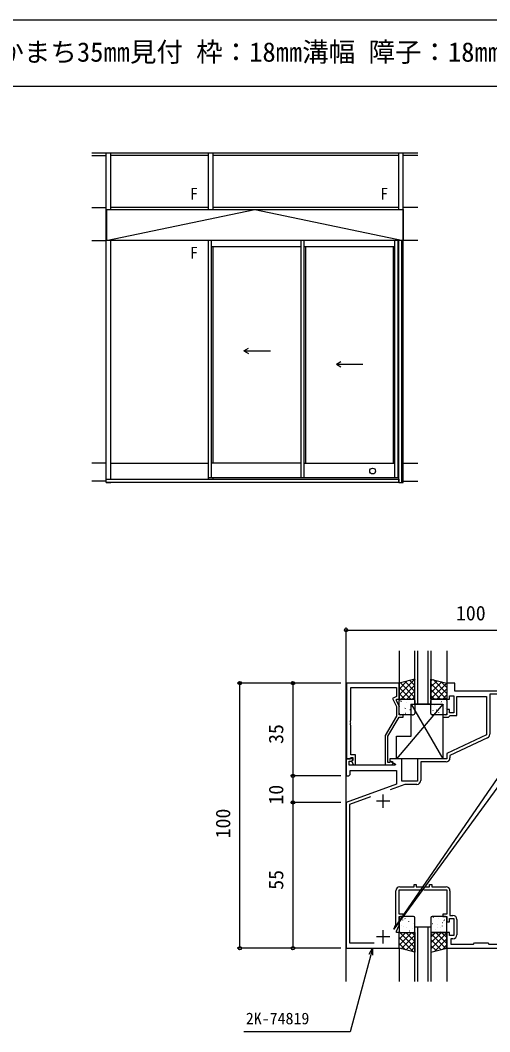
# Model space of a CAD drawing. Units: millimetres, scale not verified. Extents: x -437 to 438, y -681 to 679.
# Drawn here: x -6.6 to 170.5, y 262.5 to 644 of the extents above; entities that cross this region are included whole.
import ezdxf
from ezdxf.enums import TextEntityAlignment as Align

# ---------------------------------------------------------------- set-up
doc = ezdxf.new("R2010")
doc.units = ezdxf.units.MM
doc.header["$LTSCALE"] = 4
for name, color, linetype in [('0-1_USER1', 3, 'Continuous'), ('0-2_YKK_11', 7, 'Continuous'), ('0-4_YKK_12', 2, 'Continuous'), ('0-5_YKK_13', 4, 'Continuous'), ('0-6_YKK_A1', 4, 'Continuous'), ('0-7_YKK_D', 6, 'Continuous'), ('0-8_YKK_ZWAK', 7, 'Continuous')]:
    doc.layers.add(name, color=color, linetype=linetype)
doc.styles.add('ＭＳ ゴシック', font='')
doc.styles.get('ＭＳ ゴシック').set_extended_font_data('MS Gothic')

msp = doc.modelspace()

# ---------------------------------------------------------------- linework, layer by layer
at = {"layer": '0-2_YKK_11'}
for p, q in [((130.3, 347), (130.3, 352)), ((132.8, 349.5), (127.8, 349.5)), ((158.1, 304.9), (158.1, 299.1)), ((132.8, 298.3), (127.8, 298.3)), ((130.3, 295.8), (130.3, 300.8)), ((154.3, 294), (216.3, 294))]:
    msp.add_line(p, q, dxfattribs=at)
for points in [[(116.5, 394), (116.5, 365.5), (117.83, 365.5), (118.13, 365.8), (118.33, 366), (118.9, 366), (118.9, 365.074), (118.326, 364.5), (119.077, 363.2), (119.9, 363.2), (119.9, 367), (118.13, 367), (118.13, 378.042), (118.01, 378.225), (118.01, 378.775), (118.13, 378.958), (118.13, 379.042), (118.01, 379.225), (118.01, 379.775), (118.13, 379.958), (118.13, 392.37), (135.3, 392.37), (135.3, 389), (133.88, 388.18), (135.3, 385.134), (135.3, 381.468), (131.1, 374.193), (131.1, 363.2), (133.5, 363.2)], [(133.001, 364.133), (132.752, 364), (132.1, 364), (132.1, 373.925), (136.3, 381.2), (137.8, 381.2), (137.8, 382), (136.3, 382), (136.3, 385.355), (135.3, 387.5), (135.3, 388), (136.3, 388), (136.3, 394), (116.5, 394)], [(214.8, 391), (157.3, 391), (157.3, 394), (154.3, 394), (154.3, 388), (155.3, 388), (155.3, 389.2), (156.9, 389.2), (156.9, 382.8), (155.3, 382.8), (155.3, 384), (154.3, 384), (154.3, 382), (152.8, 382), (152.8, 381.2), (155, 381.2), (155.3, 381.5), (155.6, 381.8), (158.1, 381.8), (158.1, 389), (169.3, 389), (169.3, 374.495), (154.3, 367.5), (154.3, 365.5), (143.3, 365.5), (143.3, 357), (137.3, 357), (137.3, 365.5), (132.8, 365.5), (132.8, 364.7), (134.965, 363.45), (134.844, 363), (117.5, 363), (117.5, 364.5), (118.324, 364.5)], [(195.269, 295.2), (199, 295.2), (199.8, 296), (215, 296), (215, 389.8), (205.6, 389.8), (204.8, 389), (199.8, 389), (199, 389.8), (134.328, 301.255), (195.269, 389.8)], [(187.331, 389.8), (170.5, 389.8), (170.5, 374.686)], [(169.634, 373.326), (155.5, 366.736), (155.5, 365.8)], [(118.324, 364.5), (118.936, 365.112), (118.776, 365.5), (116.3, 365.5), (116.3, 359), (117.3, 359), (117.8, 359.5), (117.8, 361), (135.3, 361), (135.3, 355.915), (116.3, 349), (116.3, 294), (136.3, 294), (136.3, 300), (135.3, 300), (135.3, 300.5), (136.3, 302.645), (136.3, 306), (137.8, 306), (137.8, 306.8), (136.3, 306.8), (136.3, 316), (144.842, 316), (145.025, 316.12), (145.575, 316.12), (145.758, 316), (154.3, 316), (154.3, 306.8), (152.8, 306.8), (152.8, 306), (154.3, 306), (154.3, 304), (155.3, 304), (155.3, 305.2), (156.9, 305.2), (156.9, 298.8), (155.3, 298.8), (155.3, 300), (154.3, 300), (154.3, 294)], [(154, 364.3), (144.5, 364.3), (144.5, 357.3)], [(143, 355.8), (138.491, 355.8), (132.954, 353.785)], [(125.512, 351.076), (117.6, 348.196), (117.6, 296), (126.901, 296)], [(136.6, 317.2), (142, 317.2), (142, 318), (142.8, 318), (142.8, 317.2), (147.8, 317.2), (147.8, 318), (148.6, 318), (148.6, 317.2), (154, 317.2)], [(134.328, 301.255), (135.1, 302.911), (135.1, 315.7)], [(155.5, 315.7), (155.5, 306.4), (156.6, 306.4)], [(156.6, 297.6), (155.8, 297.6), (155.8, 295.6), (164.4, 295.6), (164.8, 296), (169.8, 296), (170.2, 295.6), (187.616, 295.6)]]:
    msp.add_lwpolyline(points, dxfattribs=at)
for centre, radius, start, end in [((169, 374.686), 1.5, 294.99999, 359.99999), ((133.5, 363.8), 0.6, 270.00003, 146.25104), ((154, 365.8), 1.5, 270.00001, 359.99999), ((143, 357.3), 1.5, 270.00001, 359.99999), ((136.6, 315.7), 1.5, 90.00001, 179.99999), ((154, 315.7), 1.5, 0.00001, 89.99999), ((156.6, 304.9), 1.5, 0.00001, 89.99999), ((156.6, 299.1), 1.5, 270.00001, 359.99999)]:
    msp.add_arc(centre, radius, start, end, dxfattribs=at)
at = {"layer": '0-4_YKK_12'}
for p, q in [((116.3, 281.413), (116.3, 406.15)), ((136.3, 406.15), (136.3, 394)), ((142.3, 386), (142.3, 406.15)), ((143.3, 406.15), (143.3, 386)), ((147.3, 386), (147.3, 406.15)), ((148.3, 406.15), (148.3, 386)), ((154.3, 406.15), (154.3, 394)), ((148.3, 386), (142.3, 386)), ((148.3, 302), (142.3, 302)), ((142.3, 281.413), (142.3, 302)), ((143.3, 302), (143.3, 281.413)), ((147.3, 281.413), (147.3, 302)), ((148.3, 302), (148.3, 281.413)), ((136.3, 294), (136.3, 281.413)), ((154.3, 294), (154.3, 281.413))]:
    msp.add_line(p, q, dxfattribs=at)
at = {"layer": '0-5_YKK_13'}
for p, q in [((136.3, 389.515), (142.281, 395.495)), ((136.3, 391.76), (139.287, 394.747)), ((136.804, 394.126), (142.3, 388.63)), ((137.031, 388), (142.3, 393.269)), ((138.6, 394.575), (142.3, 390.875)), ((140.396, 395.024), (142.3, 393.12)), ((142.192, 395.473), (142.3, 395.365)), ((148.3, 394.779), (148.877, 395.356)), ((148.3, 392.534), (150.673, 394.907)), ((148.3, 390.289), (152.469, 394.458)), ((148.3, 388.044), (154.265, 394.009)), ((148.3, 393.855), (154.155, 388)), ((149.1, 395.3), (154.3, 390.1)), ((152.093, 394.552), (154.3, 392.345)), ((136.3, 392.384), (140.684, 388)), ((136.3, 390.139), (138.439, 388)), ((139.276, 388), (142.3, 391.024)), ((148.3, 391.61), (151.91, 388)), ((148.3, 389.365), (149.665, 388)), ((150.501, 388), (154.3, 391.799)), ((152.746, 388), (154.3, 389.554)), ((152.8, 386), (135.3, 365.5)), ((136.3, 382.5), (136.3, 387.5)), ((136.439, 386.46), (136.447, 386.453)), ((136.758, 387.34), (136.782, 387.297)), ((136.8, 388), (141.3, 388)), ((137.078, 387.216), (137.166, 387.169)), ((138.949, 386.697), (138.973, 386.654)), ((140.627, 386.304), (140.634, 386.297)), ((140.8, 386), (152.8, 365.5)), ((140.839, 386.106), (140.863, 386.062)), ((141.521, 388), (142.3, 388.779)), ((142.3, 387.5), (142.3, 382.5)), ((148.3, 382.5), (148.3, 387.5)), ((148.8, 388), (153.8, 388)), ((149.002, 385.993), (149.009, 385.986)), ((149.736, 385.662), (149.76, 385.618)), ((150.169, 387.739), (150.193, 387.695)), ((151.86, 386.795), (151.948, 386.749)), ((152.36, 387.096), (152.384, 387.052)), ((153.189, 385.837), (153.197, 385.83)), ((154.25, 386.504), (154.274, 386.46)), ((154.3, 387.5), (154.3, 382.5)), ((136.325, 385.264), (136.349, 385.22)), ((136.624, 382.699), (136.631, 382.692)), ((141.3, 382), (136.8, 382)), ((137.783, 382.596), (137.807, 382.552)), ((138.215, 384.673), (138.239, 384.629)), ((138.644, 384.485), (138.651, 384.478)), ((138.732, 382.647), (138.82, 382.6)), ((139.673, 382.005), (139.675, 382)), ((140.407, 384.03), (140.431, 383.986)), ((140.812, 382.543), (140.819, 382.536)), ((142.297, 383.438), (142.3, 383.432)), ((153.8, 382), (148.8, 382)), ((149.002, 383.637), (149.026, 383.593)), ((149.187, 382.232), (149.194, 382.225)), ((150.335, 383.906), (150.423, 383.859)), ((151.194, 382.994), (151.218, 382.95)), ((151.206, 384.018), (151.214, 384.011)), ((151.626, 385.071), (151.65, 385.027)), ((153.084, 382.403), (153.108, 382.359)), ((153.374, 382.076), (153.381, 382.069)), ((153.818, 384.428), (153.842, 384.384)), ((136.3, 305.5), (136.3, 300.5)), ((141.8, 306), (136.8, 306)), ((142.3, 300.5), (142.3, 305.5)), ((148.3, 305.5), (148.3, 300.5)), ((153.8, 306), (148.8, 306)), ((149.146, 305.666), (149.17, 305.622)), ((150.142, 305.876), (150.149, 305.869)), ((154.3, 300.5), (154.3, 305.5)), ((137.193, 302.6), (137.217, 302.556)), ((137.625, 304.677), (137.649, 304.633)), ((138.062, 302.315), (138.069, 302.308)), ((138.502, 305.172), (138.59, 305.126)), ((139.083, 302.009), (139.107, 301.965)), ((139.817, 304.034), (139.841, 303.99)), ((140.045, 304.134), (140.052, 304.128)), ((141.707, 303.442), (141.731, 303.398)), ((142.25, 302.159), (142.257, 302.153)), ((148.412, 303.641), (148.436, 303.598)), ((148.42, 303.823), (148.427, 303.816)), ((148.908, 303.369), (148.996, 303.322)), ((150.604, 302.998), (150.627, 302.955)), ((150.625, 301.848), (150.632, 301.841)), ((151.036, 305.075), (151.06, 305.031)), ((151.759, 301.862), (151.847, 301.816)), ((152.493, 302.407), (152.517, 302.363)), ((152.607, 303.667), (152.615, 303.661)), ((153.227, 304.432), (153.251, 304.388)), ((153.284, 304.752), (153.372, 304.705)), ((136.3, 299.712), (136.588, 300)), ((136.3, 297.467), (138.833, 300)), ((136.3, 295.222), (141.078, 300)), ((136.3, 298.092), (141.756, 292.636)), ((136.459, 300.575), (136.483, 300.532)), ((136.637, 300), (142.3, 294.337)), ((136.8, 300), (141.8, 300)), ((137.119, 293.795), (142.3, 298.977)), ((138.882, 300), (142.3, 296.582)), ((140.156, 300.603), (140.244, 300.557)), ((140.23, 300.373), (140.237, 300.367)), ((141.127, 300), (142.3, 298.827)), ((141.274, 301.366), (141.298, 301.322)), ((148.3, 298.242), (150.058, 300)), ((148.3, 295.997), (152.303, 300)), ((148.3, 293.751), (154.3, 299.751)), ((148.3, 299.562), (153.95, 293.912)), ((148.605, 300.062), (148.612, 300.055)), ((148.8, 300), (153.8, 300)), ((149.869, 300.974), (149.893, 300.93)), ((150.107, 300), (154.3, 295.807)), ((152.061, 300.331), (152.085, 300.287)), ((152.352, 300), (154.3, 298.052)), ((136.3, 295.847), (138.762, 293.384)), ((138.915, 293.346), (142.3, 296.732)), ((140.711, 292.897), (142.3, 294.487)), ((148.3, 297.317), (152.154, 293.463)), ((148.3, 295.072), (150.358, 293.014)), ((149.625, 292.831), (154.3, 297.506)), ((152.618, 293.58), (154.3, 295.261)), ((148.3, 292.827), (148.562, 292.565))]:
    msp.add_line(p, q, dxfattribs=at)
for points in [[(142.3, 395.5), (136.3, 394), (136.3, 388), (142.3, 388)], [(148.3, 395.5), (154.3, 394), (154.3, 388), (148.3, 388)], [(140.8, 386), (152.8, 386), (152.8, 365.5), (135.3, 365.5), (135.3, 374), (140.8, 374)], [(142.3, 292.5), (136.3, 294), (136.3, 300), (142.3, 300)], [(148.3, 292.5), (154.3, 294), (154.3, 300), (148.3, 300)]]:
    msp.add_lwpolyline(points, close=True, dxfattribs=at)
for centre, radius, start, end in [((136.8, 387.5), 0.5, 90, 180), ((141.356, 386.861), 1.14, 34.07499, 92.79491), ((148.8, 387.5), 0.5, 90, 180), ((153.8, 387.5), 0.5, 0, 90), ((136.8, 382.5), 0.5, 180, 270), ((141.356, 383.139), 1.14, 267.20509, 325.92501), ((148.8, 382.5), 0.5, 180, 270), ((153.8, 382.5), 0.5, 270, 0), ((136.8, 305.5), 0.5, 90, 180), ((141.8, 305.5), 0.5, 0, 90), ((148.8, 305.5), 0.5, 90, 180), ((153.8, 305.5), 0.5, 0, 90), ((136.8, 300.5), 0.5, 180, 270), ((141.8, 300.5), 0.5, 270, 0), ((148.8, 300.5), 0.5, 180, 270), ((153.8, 300.5), 0.5, 270, 0)]:
    msp.add_arc(centre, radius, start, end, dxfattribs=at)
at = {"layer": '0-6_YKK_A1'}
for p, q in [((20.469, 594), (143.335, 594)), ((20.469, 592.95), (25.902, 592.95)), ((64.402, 592.95), (27.652, 592.95)), ((64.402, 572.675), (64.402, 594)), ((66.152, 572.675), (66.152, 594)), ((136.152, 592.95), (66.152, 592.95)), ((143.335, 592.95), (137.902, 592.95)), ((20.469, 573.425), (25.902, 573.425)), ((25.902, 560.925), (25.902, 573.425)), ((25.902, 572.675), (137.902, 572.675)), ((26.007, 572.675), (26.007, 560.925)), ((64.402, 573.425), (27.652, 573.425)), ((136.152, 573.425), (66.152, 573.425)), ((137.797, 572.675), (137.797, 560.925)), ((137.902, 560.925), (137.902, 573.425)), ((143.335, 573.425), (137.902, 573.425)), ((20.469, 560.925), (25.902, 560.925)), ((137.902, 560.925), (25.902, 560.925)), ((64.402, 470.925), (64.402, 560.925)), ((65.552, 471.425), (65.552, 560.925)), ((100.552, 471.425), (100.552, 560.925)), ((134.752, 471.425), (134.752, 560.925)), ((135.902, 471.425), (135.902, 560.925)), ((136.152, 469.675), (136.152, 560.925)), ((137.402, 469.675), (137.402, 560.925)), ((143.335, 560.925), (137.902, 560.925)), ((65.552, 558.675), (99.402, 558.675)), ((66.152, 476.925), (66.152, 558.675)), ((100.552, 558.675), (134.752, 558.675)), ((101.152, 476.925), (101.152, 558.675)), ((134.152, 476.925), (134.152, 558.675)), ((77.777, 519.3), (79.509, 520.3)), ((77.777, 519.3), (87.777, 519.3)), ((77.777, 519.3), (79.509, 518.3)), ((112.652, 514.3), (114.384, 515.3)), ((112.652, 514.3), (122.652, 514.3)), ((112.652, 514.3), (114.384, 513.3)), ((25.902, 476.925), (20.469, 476.925)), ((27.652, 476.925), (64.402, 476.925)), ((99.402, 476.925), (65.552, 476.925)), ((100.552, 476.925), (134.752, 476.925)), ((137.902, 476.925), (143.335, 476.925)), ((25.902, 470.175), (20.469, 470.175)), ((25.902, 469.675), (27.652, 469.675)), ((135.902, 471.425), (64.402, 471.425)), ((66.152, 470.925), (66.152, 471.425)), ((136.152, 469.675), (137.902, 469.675)), ((137.902, 470.175), (143.335, 470.175))]:
    msp.add_line(p, q, dxfattribs=at)
for points in [[(25.902, 469.675), (25.902, 475.3), (25.902, 560.925), (25.902, 570.45), (25.902, 592.95), (25.902, 594)], [(27.652, 572.675), (27.652, 592.95), (27.652, 594)], [(136.152, 572.675), (136.152, 592.95), (136.152, 594)], [(137.902, 469.675), (137.902, 475.3), (137.902, 560.925), (137.902, 570.45), (137.902, 592.95), (137.902, 594)], [(25.902, 560.925), (81.955, 572.675), (137.797, 560.925)], [(27.652, 470.925), (27.652, 476.925), (27.652, 560.925)], [(99.402, 471.425), (99.402, 477.675), (99.402, 560.925)]]:
    msp.add_lwpolyline(points, dxfattribs=at)
msp.add_lwpolyline([(136.152, 469.675), (25.902, 469.675), (25.902, 470.925), (136.152, 470.925)], close=True, dxfattribs=at)
msp.add_circle((126.327, 473.975), 1.1, dxfattribs=at)
at = {"layer": '0-7_YKK_D'}
for p, q in [((116.3, 396), (116.3, 415)), ((116.3, 414), (216.3, 414)), ((114.3, 394), (75.3, 394)), ((76.3, 294), (76.3, 394)), ((114.3, 394), (95.3, 394)), ((96.3, 394), (96.3, 359)), ((114.3, 359), (95.3, 359)), ((114.3, 359), (95.3, 359)), ((96.3, 359), (96.3, 349)), ((114.3, 349), (95.3, 349)), ((114.3, 349), (95.3, 349)), ((96.3, 349), (96.3, 294)), ((114.3, 294), (75.3, 294)), ((114.3, 294), (95.3, 294))]:
    msp.add_line(p, q, dxfattribs=at)
for points in [[(126.3, 294), (125.64, 291.537), (117.86, 262.5), (77.781, 262.5)], [(124.98, 291.714), (126.3, 294), (126.3, 291.36)]]:
    msp.add_lwpolyline(points, dxfattribs=at)
for centre in [(116.3, 414), (76.3, 394), (96.3, 394), (96.3, 359), (96.3, 359), (96.3, 349), (96.3, 349), (76.3, 294), (96.3, 294)]:
    msp.add_circle(centre, 0.637, dxfattribs=at)
at = {"layer": '0-8_YKK_ZWAK'}
for p, q in [((438.3, 644), (-436.7, 644)), ((438.3, 619), (-436.7, 619))]:
    msp.add_line(p, q, dxfattribs=at)

# ---------------------------------------------------------------- texts
at = {"layer": '0-1_USER1', "style": 'ＭＳ ゴシック'}
msp.add_text('自動ドア【ダブルスライド】 エンジン外付 方立35㎜見付 たてかまち35㎜見付 枠：18㎜溝幅 障子：18㎜溝幅', height=7.331, dxfattribs=at).set_placement((-300.086, 626.159), align=Align.BOTTOM_LEFT)
at = {"layer": '0-6_YKK_A1', "style": 'ＭＳ ゴシック'}
for p in [(57.475, 575.063), (129.225, 575.063), (57.475, 552.803)]:
    msp.add_text('F', height=4.399, dxfattribs=at).set_placement(p, align=Align.BOTTOM_LEFT)
at = {"layer": '0-7_YKK_D', "style": 'ＭＳ ゴシック'}
for s, height, p in [('100', 5.499, (157.735, 416)), ('2K-74819', 4.399, (78.526, 264))]:
    msp.add_text(s, height=height, dxfattribs=at).set_placement(p, align=Align.BOTTOM_LEFT)
for s, p in [('35', (94.3, 371.045)), ('10', (94.3, 348.162)), ('100', (74.3, 335.435)), ('55', (94.3, 316.045))]:
    msp.add_text(s, height=5.499, rotation=90, dxfattribs=at).set_placement(p, align=Align.BOTTOM_LEFT)

doc.saveas('drawing.dxf')
